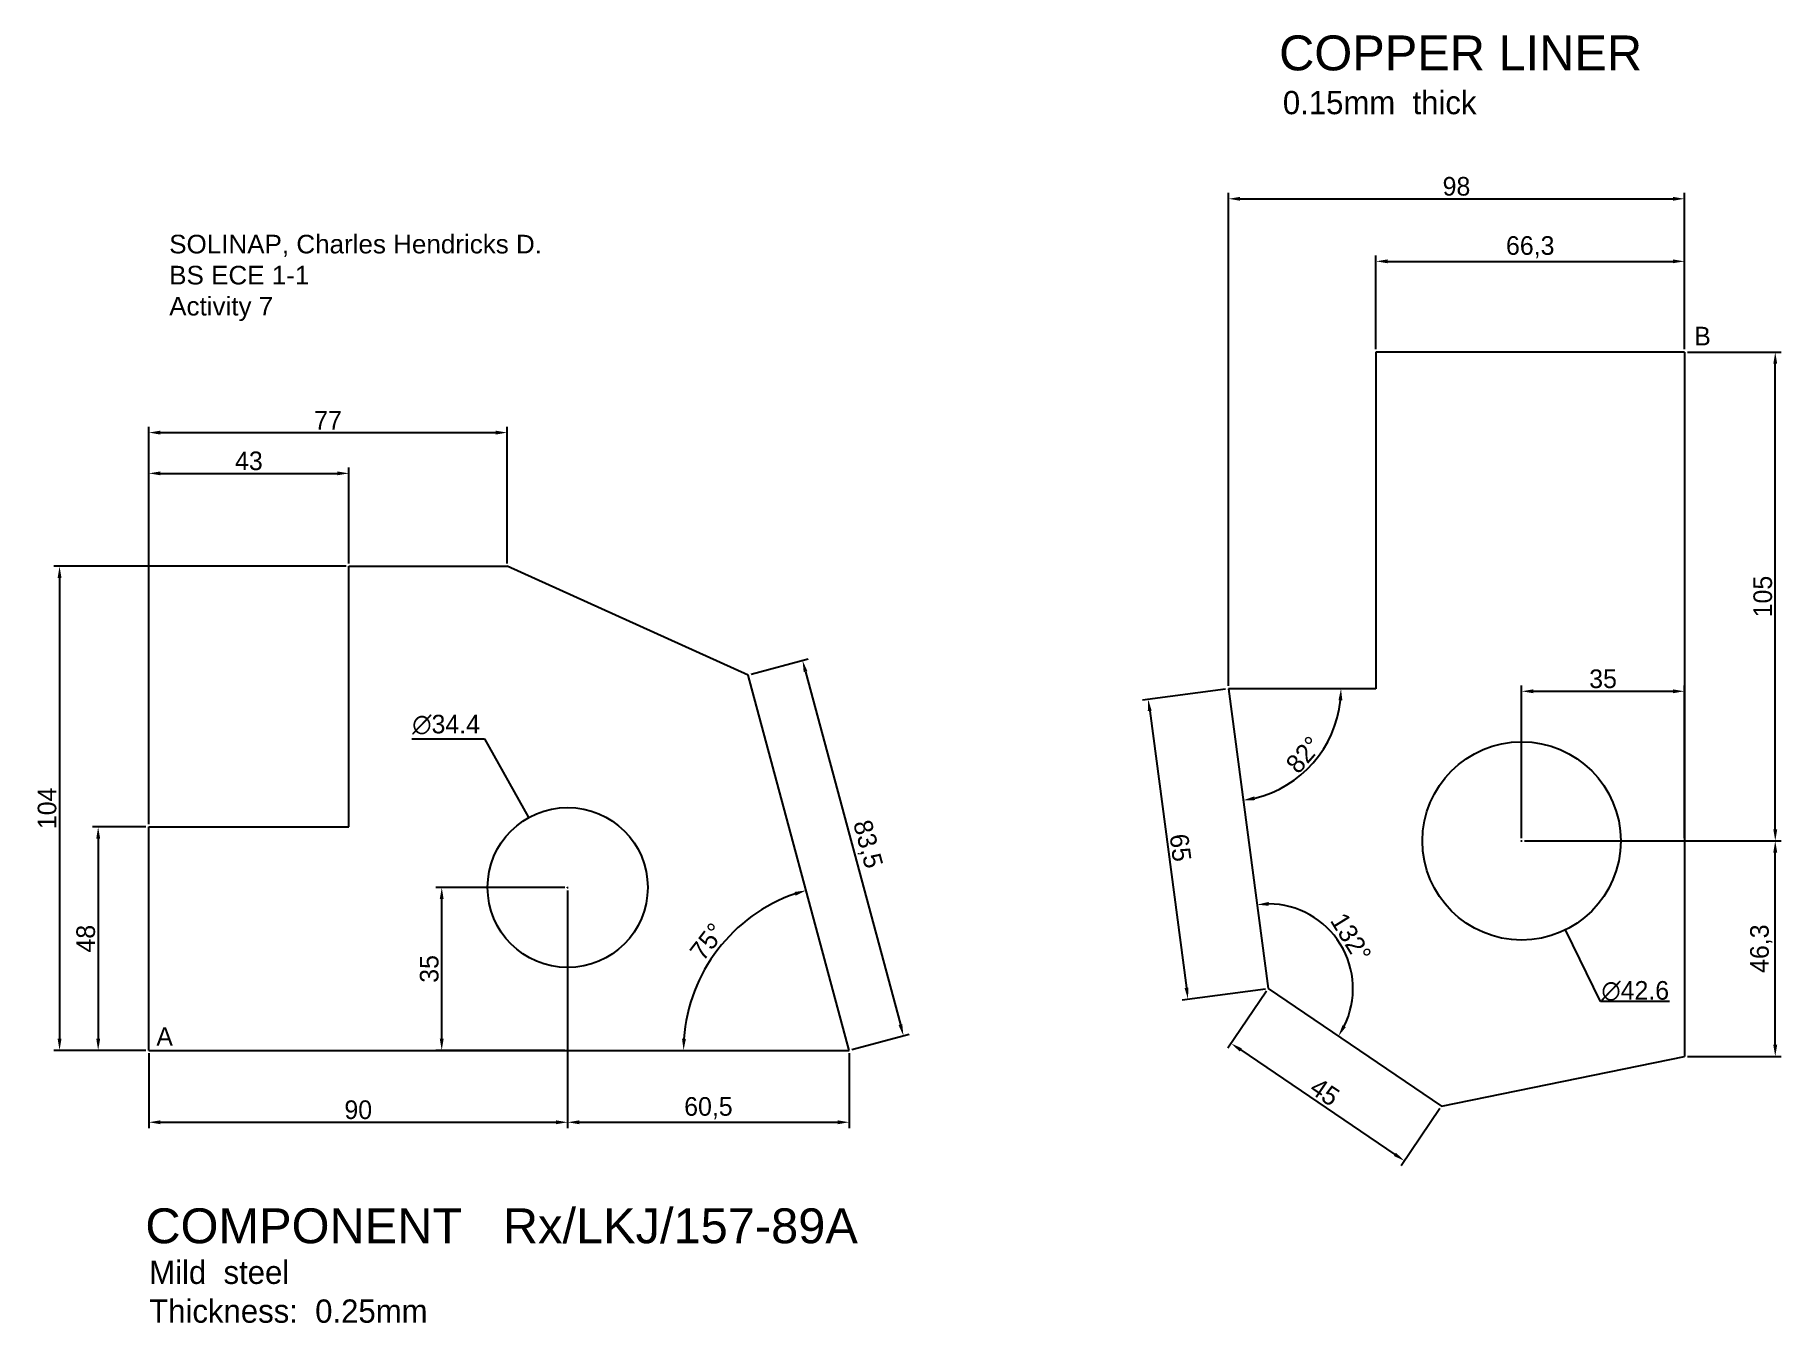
# Model space of a CAD drawing. Header units: millimetres. Extents: x 26 to 401, y 11 to 288.
import ezdxf

# ---------------------------------------------------------------- set-up
doc = ezdxf.new("R2010")
doc.units = ezdxf.units.MM
doc.styles.add('Annotative', font='arial.ttf')
doc.styles.get("Standard").update_dxf_attribs({"font": 'comic.ttf'})
doc.dimstyles.new('ISO-25', dxfattribs={"dimtxt": 4, "dimasz": 2.5, "dimexe": 1.25, "dimexo": 0.625, "dimtad": 1, "dimtxsty": 'Standard', "dimcen": 2.5, "dimclrd": 4, "dimclre": 4, "dimadec": 0, "dimazin": 0, "dimtfac": 1, "dimtmove": 0, "dimatfit": 3, "dimfxl": 1, "dimarcsym": 0})
doc.dimstyles.get("Standard").update_dxf_attribs({"dimtxt": 4, "dimasz": 0.18, "dimexe": 0.18, "dimexo": 0.0625, "dimgap": 0.09, "dimtad": 1, "dimtih": 1, "dimtoh": 1, "dimdec": 0, "dimzin": 0, "dimdsep": 46, "dimtxsty": 'Standard', "dimcen": 0.09, "dimclrd": 4, "dimclre": 4, "dimadec": 0, "dimazin": 0, "dimtfac": 1, "dimtdec": 0, "dimtofl": 0, "dimtmove": 0, "dimatfit": 3, "dimfxl": 1, "dimtolj": 1, "dimtzin": 0, "dimarcsym": 0})

# ---------------------------------------------------------------- blocks, each defined once
blk = doc.blocks.new('*D2')
at = {"color": 4, "lineweight": -2, "transparency": 16777216}
for p, q in [((49.38, 118), (37.86, 118)), ((39.11, 115.5), (39.11, 72.5)), ((49.38, 70), (37.86, 70))]:
    blk.add_line(p, q, dxfattribs=at)
at = {"color": 4, "transparency": 16777216}
for points in [[(38.7, 115.5), (39.53, 115.5), (39.11, 118)], [(38.7, 72.5), (39.53, 72.5), (39.11, 70)]]:
    blk.add_solid(points, dxfattribs=at)
at = {"layer": 'Defpoints', "color": 0, "transparency": 16777216}
for p in [(50, 118), (39.11, 70), (50, 70)]:
    blk.add_point(p, dxfattribs=at)
at = {"color": 0, "transparency": 16777216, "insert": (36.45, 94), "char_height": 4, "attachment_point": 5, "rotation": 90}
blk.add_mtext('48', dxfattribs=at)
blk = doc.blocks.new('*D3')
at = {"color": 4, "lineweight": -2, "transparency": 16777216}
for p, q in [((92.38, 174), (29.56, 174)), ((30.81, 171.5), (30.81, 72.5)), ((49.38, 70), (29.56, 70))]:
    blk.add_line(p, q, dxfattribs=at)
at = {"color": 4, "transparency": 16777216}
for points in [[(30.39, 171.5), (31.23, 171.5), (30.81, 174)], [(30.39, 72.5), (31.23, 72.5), (30.81, 70)]]:
    blk.add_solid(points, dxfattribs=at)
at = {"layer": 'Defpoints', "color": 0, "transparency": 16777216}
for p in [(93, 174), (30.81, 70), (50, 70)]:
    blk.add_point(p, dxfattribs=at)
at = {"color": 0, "transparency": 16777216, "insert": (28.14, 122), "char_height": 4, "attachment_point": 5, "rotation": 90}
blk.add_mtext('104', dxfattribs=at)
blk = doc.blocks.new('*D4')
at = {"color": 4, "lineweight": -2, "transparency": 16777216}
for p, q in [((50, 118.62), (50, 195.21)), ((93, 174.62), (93, 195.21)), ((52.5, 193.96), (90.5, 193.96))]:
    blk.add_line(p, q, dxfattribs=at)
at = {"color": 4, "transparency": 16777216}
for points in [[(52.5, 194.38), (52.5, 193.55), (50, 193.96)], [(90.5, 194.38), (90.5, 193.55), (93, 193.96)]]:
    blk.add_solid(points, dxfattribs=at)
at = {"layer": 'Defpoints', "color": 0, "transparency": 16777216}
for p in [(93, 193.96), (93, 174), (50, 118)]:
    blk.add_point(p, dxfattribs=at)
at = {"color": 0, "transparency": 16777216, "insert": (71.5, 196.63), "char_height": 4, "attachment_point": 5}
blk.add_mtext('43', dxfattribs=at)
blk = doc.blocks.new('*D5')
at = {"color": 4, "lineweight": -2, "transparency": 16777216}
for p, q in [((50, 118.62), (50, 203.97)), ((52.5, 202.72), (124.5, 202.72)), ((127, 174.62), (127, 203.97))]:
    blk.add_line(p, q, dxfattribs=at)
at = {"color": 4, "transparency": 16777216}
for points in [[(52.5, 203.14), (52.5, 202.3), (50, 202.72)], [(124.5, 203.14), (124.5, 202.3), (127, 202.72)]]:
    blk.add_solid(points, dxfattribs=at)
at = {"layer": 'Defpoints', "color": 0, "transparency": 16777216}
for p in [(127, 202.72), (127, 174), (50, 118)]:
    blk.add_point(p, dxfattribs=at)
at = {"color": 0, "transparency": 16777216, "insert": (88.5, 205.35), "char_height": 4, "attachment_point": 5}
blk.add_mtext('77', dxfattribs=at)
blk = doc.blocks.new('*D6')
at = {"color": 4, "lineweight": -2, "transparency": 16777216}
for p, q in [((179.42, 150.8), (191.68, 154.09)), ((191.13, 151.36), (211.51, 75.55)), ((201.1, 70.16), (213.36, 73.46))]:
    blk.add_line(p, q, dxfattribs=at)
at = {"color": 4, "transparency": 16777216}
for points in [[(191.53, 151.46), (190.72, 151.25), (190.48, 153.77)], [(211.91, 75.66), (211.1, 75.44), (212.16, 73.13)]]:
    blk.add_solid(points, dxfattribs=at)
at = {"layer": 'Defpoints', "color": 0, "transparency": 16777216}
for p in [(178.82, 150.64), (212.16, 73.13), (200.5, 70)]:
    blk.add_point(p, dxfattribs=at)
at = {"color": 0, "transparency": 16777216, "insert": (204.24, 114.24), "char_height": 4, "attachment_point": 5, "rotation": 285.0483}
blk.add_mtext('83,5', dxfattribs=at)
blk = doc.blocks.new('*D7')
at = {"color": 4, "lineweight": -2, "transparency": 16777216}
for p, q in [((140, 104.38), (140, 53.31)), ((50, 69.38), (50, 53.31)), ((52.5, 54.56), (137.5, 54.56))]:
    blk.add_line(p, q, dxfattribs=at)
at = {"color": 4, "transparency": 16777216}
for points in [[(52.5, 54.98), (52.5, 54.14), (50, 54.56)], [(137.5, 54.98), (137.5, 54.14), (140, 54.56)]]:
    blk.add_solid(points, dxfattribs=at)
at = {"layer": 'Defpoints', "color": 0, "transparency": 16777216}
for p in [(140, 105), (50, 70), (140, 54.56)]:
    blk.add_point(p, dxfattribs=at)
at = {"color": 0, "transparency": 16777216, "insert": (95, 57.23), "char_height": 4, "attachment_point": 5}
blk.add_mtext('90', dxfattribs=at)
blk = doc.blocks.new('*D8')
at = {"color": 4, "lineweight": -2, "transparency": 16777216}
for p, q in [((140, 69.38), (140, 53.31)), ((200.5, 69.38), (200.5, 53.31)), ((142.5, 54.56), (198, 54.56))]:
    blk.add_line(p, q, dxfattribs=at)
at = {"color": 4, "transparency": 16777216}
for points in [[(142.5, 54.98), (142.5, 54.14), (140, 54.56)], [(198, 54.98), (198, 54.14), (200.5, 54.56)]]:
    blk.add_solid(points, dxfattribs=at)
at = {"layer": 'Defpoints', "color": 0, "transparency": 16777216}
for p in [(140, 70), (200.5, 70), (200.5, 54.56)]:
    blk.add_point(p, dxfattribs=at)
at = {"color": 0, "transparency": 16777216, "insert": (170.25, 57.59), "char_height": 4, "attachment_point": 5}
blk.add_mtext('60,5', dxfattribs=at)
blk = doc.blocks.new('*D9')
at = {"color": 4, "lineweight": -2, "transparency": 16777216}
for p, q in [((139.38, 105), (111.69, 105)), ((112.94, 72.5), (112.94, 102.5)), ((139.38, 70), (111.69, 70))]:
    blk.add_line(p, q, dxfattribs=at)
at = {"color": 4, "transparency": 16777216}
for points in [[(112.52, 102.5), (113.35, 102.5), (112.94, 105)], [(112.52, 72.5), (113.35, 72.5), (112.94, 70)]]:
    blk.add_solid(points, dxfattribs=at)
at = {"layer": 'Defpoints', "color": 0, "transparency": 16777216}
for p in [(112.94, 105), (140, 105), (140, 70)]:
    blk.add_point(p, dxfattribs=at)
at = {"color": 0, "transparency": 16777216, "insert": (110.27, 87.5), "char_height": 4, "attachment_point": 5, "rotation": 90}
blk.add_mtext('35', dxfattribs=at)
blk = doc.blocks.new('*D12')
at = {"color": 4, "lineweight": -2, "transparency": 16777216}
for p, q in [((106.52, 136.91), (122.14, 136.91)), ((122.14, 136.91), (131.51, 120.17)), ((140, 104.91), (140, 105.09)), ((139.91, 105), (140.09, 105))]:
    blk.add_line(p, q, dxfattribs=at)
at = {"color": 4, "transparency": 16777216}
blk.add_solid([(131.54, 120.18), (131.49, 120.15), (131.6, 120.01)], dxfattribs=at)
at = {"layer": 'Defpoints', "color": 0, "transparency": 16777216}
for p in [(131.6, 120.01), (148.4, 89.99)]:
    blk.add_point(p, dxfattribs=at)
at = {"color": 0, "transparency": 16777216, "insert": (113.88, 139.97), "char_height": 4, "attachment_point": 5}
blk.add_mtext('\\A1;∅34.4', dxfattribs=at)
blk = doc.blocks.new('*D13')
at = {"color": 4, "lineweight": -2, "transparency": 16777216}
for p, q in [((313.7, 220.62), (313.7, 240.76)), ((380, 220.62), (380, 240.76)), ((316.2, 239.51), (377.5, 239.51))]:
    blk.add_line(p, q, dxfattribs=at)
at = {"color": 4, "transparency": 16777216}
for points in [[(316.2, 239.93), (316.2, 239.1), (313.7, 239.51)], [(377.5, 239.93), (377.5, 239.1), (380, 239.51)]]:
    blk.add_solid(points, dxfattribs=at)
at = {"layer": 'Defpoints', "color": 0, "transparency": 16777216}
for p in [(380, 239.51), (313.7, 220), (380, 220)]:
    blk.add_point(p, dxfattribs=at)
at = {"color": 0, "transparency": 16777216, "insert": (346.85, 242.54), "char_height": 4, "attachment_point": 5}
blk.add_mtext('66,3', dxfattribs=at)
blk = doc.blocks.new('*D14')
at = {"color": 4, "lineweight": -2, "transparency": 16777216}
for p, q in [((282, 148.32), (282, 254.2)), ((284.5, 252.95), (377.5, 252.95)), ((380, 220.62), (380, 254.2))]:
    blk.add_line(p, q, dxfattribs=at)
at = {"color": 4, "transparency": 16777216}
for points in [[(284.5, 253.36), (284.5, 252.53), (282, 252.95)], [(377.5, 253.36), (377.5, 252.53), (380, 252.95)]]:
    blk.add_solid(points, dxfattribs=at)
at = {"layer": 'Defpoints', "color": 0, "transparency": 16777216}
for p in [(380, 252.95), (380, 220), (282, 147.7)]:
    blk.add_point(p, dxfattribs=at)
at = {"color": 0, "transparency": 16777216, "insert": (331, 255.61), "char_height": 4, "attachment_point": 5}
blk.add_mtext('98', dxfattribs=at)
blk = doc.blocks.new('*D16')
at = {"color": 4, "lineweight": -2, "transparency": 16777216}
for p, q in [((380.63, 220), (400.76, 220)), ((399.51, 117.5), (399.51, 217.5)), ((380.63, 115), (400.76, 115))]:
    blk.add_line(p, q, dxfattribs=at)
at = {"color": 4, "transparency": 16777216}
for points in [[(399.09, 217.5), (399.93, 217.5), (399.51, 220)], [(399.09, 117.5), (399.93, 117.5), (399.51, 115)]]:
    blk.add_solid(points, dxfattribs=at)
at = {"layer": 'Defpoints', "color": 0, "transparency": 16777216}
for p in [(380, 220), (399.51, 220), (380, 115)]:
    blk.add_point(p, dxfattribs=at)
at = {"color": 0, "transparency": 16777216, "insert": (396.84, 167.5), "char_height": 4, "attachment_point": 5, "rotation": 90}
blk.add_mtext('105', dxfattribs=at)
blk = doc.blocks.new('*D18')
at = {"color": 4, "lineweight": -2, "transparency": 16777216}
for p, q in [((281.38, 147.62), (263.52, 145.25)), ((265.09, 142.93), (272.98, 83.46)), ((289.93, 83.18), (272.07, 80.81))]:
    blk.add_line(p, q, dxfattribs=at)
at = {"color": 4, "transparency": 16777216}
for points in [[(265.5, 142.99), (264.67, 142.88), (264.76, 145.41)], [(273.39, 83.51), (272.57, 83.4), (273.31, 80.98)]]:
    blk.add_solid(points, dxfattribs=at)
at = {"layer": 'Defpoints', "color": 0, "transparency": 16777216}
for p in [(282, 147.7), (290.55, 83.26), (273.31, 80.98)]:
    blk.add_point(p, dxfattribs=at)
at = {"color": 0, "transparency": 16777216, "insert": (271.68, 113.55), "char_height": 4, "attachment_point": 5, "rotation": 277.5585}
blk.add_mtext('65', dxfattribs=at)
blk = doc.blocks.new('*D19')
at = {"color": 4, "lineweight": -2, "transparency": 16777216}
blk.add_arc((282, 147.7), 24.19, 283.4814, 354.0771, dxfattribs=at)
at = {"color": 4, "transparency": 16777216}
for points in [[(305.65, 145.22), (306.48, 145.18), (306.19, 147.7)], [(287.72, 123.76), (287.56, 124.58), (285.18, 123.72)]]:
    blk.add_solid(points, dxfattribs=at)
at = {"layer": 'Defpoints', "color": 0, "transparency": 16777216}
for p in [(282, 147.7), (282, 147.7), (313.7, 147.7), (295.89, 127.89), (290.55, 83.26)]:
    blk.add_point(p, dxfattribs=at)
at = {"color": 0, "transparency": 16777216, "insert": (298.19, 133.51), "char_height": 4, "attachment_point": 5, "rotation": 48.7792}
blk.add_mtext('82°', dxfattribs=at)
blk = doc.blocks.new('*D20')
at = {"color": 4, "lineweight": -2, "transparency": 16777216}
blk.add_arc((290.55, 83.26), 18.21, 333.7672, 89.6851, dxfattribs=at)
at = {"color": 4, "transparency": 16777216}
for points in [[(290.68, 101.06), (290.62, 101.89), (288.16, 101.31)], [(307.24, 75.01), (306.52, 75.43), (305.63, 73.06)]]:
    blk.add_solid(points, dxfattribs=at)
at = {"layer": 'Defpoints', "color": 0, "transparency": 16777216}
for p in [(282, 147.7), (308.49, 86.36), (290.55, 83.26), (290.55, 83.26), (327.81, 58.03)]:
    blk.add_point(p, dxfattribs=at)
at = {"color": 0, "transparency": 16777216, "insert": (308.31, 94.24), "char_height": 4, "attachment_point": 5, "rotation": 301.7262}
blk.add_mtext('132°', dxfattribs=at)
blk = doc.blocks.new('*D21')
at = {"color": 4, "lineweight": -2, "transparency": 16777216}
for p, q in [((290.2, 82.75), (281.88, 70.46)), ((284.65, 70.09), (317.77, 47.67)), ((327.46, 57.51), (319.14, 45.23))]:
    blk.add_line(p, q, dxfattribs=at)
at = {"color": 4, "transparency": 16777216}
for points in [[(284.88, 70.44), (284.42, 69.75), (282.58, 71.5)], [(318, 48.01), (317.54, 47.32), (319.84, 46.26)]]:
    blk.add_solid(points, dxfattribs=at)
at = {"layer": 'Defpoints', "color": 0, "transparency": 16777216}
for p in [(290.55, 83.26), (327.81, 58.03), (319.84, 46.26)]:
    blk.add_point(p, dxfattribs=at)
at = {"color": 0, "transparency": 16777216, "insert": (302.7, 61.08), "char_height": 4, "attachment_point": 5, "rotation": 325.8939}
blk.add_mtext('45', dxfattribs=at)
blk = doc.blocks.new('*D22')
at = {"color": 4, "lineweight": -2, "transparency": 16777216}
for p, q in [((345, 115.62), (345, 148.4)), ((347.5, 147.15), (377.5, 147.15)), ((380, 115.62), (380, 148.4))]:
    blk.add_line(p, q, dxfattribs=at)
at = {"color": 4, "transparency": 16777216}
for points in [[(347.5, 147.56), (347.5, 146.73), (345, 147.15)], [(377.5, 147.56), (377.5, 146.73), (380, 147.15)]]:
    blk.add_solid(points, dxfattribs=at)
at = {"layer": 'Defpoints', "color": 0, "transparency": 16777216}
for p in [(380, 147.15), (345, 115), (380, 115)]:
    blk.add_point(p, dxfattribs=at)
at = {"color": 0, "transparency": 16777216, "insert": (362.5, 149.81), "char_height": 4, "attachment_point": 5}
blk.add_mtext('35', dxfattribs=at)
blk = doc.blocks.new('*D23')
at = {"color": 4, "lineweight": -2, "transparency": 16777216}
for p, q in [((345.63, 115), (400.76, 115)), ((399.51, 71.2), (399.51, 112.5)), ((380.63, 68.7), (400.76, 68.7))]:
    blk.add_line(p, q, dxfattribs=at)
at = {"color": 4, "transparency": 16777216}
for points in [[(399.09, 112.5), (399.93, 112.5), (399.51, 115)], [(399.09, 71.2), (399.93, 71.2), (399.51, 68.7)]]:
    blk.add_solid(points, dxfattribs=at)
at = {"layer": 'Defpoints', "color": 0, "transparency": 16777216}
for p in [(345, 115), (399.51, 115), (380, 68.7)]:
    blk.add_point(p, dxfattribs=at)
at = {"color": 0, "transparency": 16777216, "insert": (396.48, 91.85), "char_height": 4, "attachment_point": 5, "rotation": 90}
blk.add_mtext('46,3', dxfattribs=at)
blk = doc.blocks.new('*D24')
at = {"color": 4, "lineweight": -2, "transparency": 16777216}
for p, q in [((344.91, 115), (345.09, 115)), ((345, 114.91), (345, 115.09)), ((361.96, 80.52), (354.48, 95.73)), ((376.79, 80.52), (361.96, 80.52))]:
    blk.add_line(p, q, dxfattribs=at)
at = {"color": 4, "transparency": 16777216}
blk.add_solid([(354.51, 95.74), (354.45, 95.71), (354.4, 95.89)], dxfattribs=at)
at = {"layer": 'Defpoints', "color": 0, "transparency": 16777216}
for p in [(335.6, 134.11), (354.4, 95.89)]:
    blk.add_point(p, dxfattribs=at)
at = {"color": 0, "transparency": 16777216, "insert": (369.42, 82.76), "char_height": 4, "attachment_point": 5}
blk.add_mtext('\\A1;∅42.6', dxfattribs=at)
blk = doc.blocks.new('*D25')
at = {"color": 4, "lineweight": -2, "transparency": 16777216}
blk.add_arc((200.5, 70), 35.59, 109.0735, 175.9748, dxfattribs=at)
at = {"color": 4, "transparency": 16777216}
for points in [[(188.75, 104.04), (188.99, 103.24), (191.26, 104.37)], [(165.41, 72.48), (164.58, 72.51), (164.91, 70)]]:
    blk.add_solid(points, dxfattribs=at)
at = {"layer": 'Defpoints', "color": 0, "transparency": 16777216}
for p in [(178.82, 150.64), (177.61, 97.25), (140, 70), (200.5, 70), (200.5, 70)]:
    blk.add_point(p, dxfattribs=at)
at = {"color": 0, "transparency": 16777216, "insert": (170.03, 93.36), "char_height": 4, "attachment_point": 5, "rotation": 52.5241}
blk.add_mtext('75°', dxfattribs=at)

msp = doc.modelspace()

# ---------------------------------------------------------------- linework, layer by layer
at = {"lineweight": 25}
for p, q in [((380, 220), (313.7, 220)), ((313.7, 220), (313.7, 147.7)), ((380, 220), (380, 115)), ((93, 118), (93, 174)), ((93, 174), (127, 174)), ((178.821, 150.637), (127, 174)), ((200.5, 70), (178.821, 150.637)), ((313.7, 147.7), (282, 147.7)), ((282, 147.7), (290.55, 83.265)), ((50, 70), (50, 118)), ((50, 118), (93, 118)), ((380, 115), (380, 68.7)), ((50, 70), (140, 70)), ((140, 70), (200.5, 70))]:
    msp.add_line(p, q, dxfattribs=at)
for p, q in [((290.55, 83.265), (327.81, 58.032)), ((327.81, 58.032), (380, 68.7))]:
    msp.add_line(p, q)
msp.add_circle((345, 115), 21.3)
msp.add_circle((140, 105), 17.2, dxfattribs=at)

# ---------------------------------------------------------------- texts
at = {"insert": (170.963, 288.04), "char_height": 7.5, "attachment_point": 1, "style": 'Annotative'}
msp.add_mtext_dynamic_manual_height_columns('\\pxqc;COPPER LINER', width=321.86707, gutter_width=12.5, heights=[0], dxfattribs=at)
at = {"attachment_point": 1}
for s, width, insert, char_height in [('0.15mm  thick', 103.78366, (293.693, 276.119), 5), ('B', 10.46354, (382.097, 225.452), 4), ('A', 6.60179, (51.608, 74.985), 4), ('Mild  steel\\PThickness:  0.25mm', 113.77438, (50.071, 24.828), 5)]:
    msp.add_mtext_dynamic_manual_height_columns(s, width=width, gutter_width=12.5, heights=[0], dxfattribs=dict(at, insert=insert, char_height=char_height))
at = {"attachment_point": 1, "style": 'Annotative'}
for s, insert, char_height, width in [('SOLINAP, Charles Hendricks D.^JBS ECE 1-1\\PActivity 7', (54.371, 245.216), 4, 152.50759), ('\\pxqc;COMPONENT   Rx/LKJ/157-89A', (25.968, 36.066), 7.5, 199.67025)]:
    msp.add_mtext(s, dxfattribs=dict(at, insert=insert, char_height=char_height, width=width))

# ---------------------------------------------------------------- dimensions: what is measured, and where the dimension line sits
for base, p1, p2, picture, middle in [((380, 252.945), (282, 147.7), (380, 220), '*D14', (331, 255.613)), ((380, 239.513), (313.7, 220), (380, 220), '*D13', (346.85, 242.542)), ((93, 193.962), (50, 118), (93, 174), '*D4', (71.5, 196.631)), ((380, 147.146), (345, 115), (380, 115), '*D22', (362.5, 149.814)), ((140, 54.561), (50, 70), (140, 105), '*D7', (95, 57.228)), ((200.5, 54.561), (140, 70), (200.5, 70), '*D8', (170.25, 57.59))]:
    dim = msp.add_linear_dim(base=base, p1=p1, p2=p2, dimstyle='ISO-25')
    dim.commit()
    dim.dimension.update_dxf_attribs({"geometry": picture, "text_midpoint": middle})
for base, p1, p2, picture, middle in [((399.51, 220), (380, 115), (380, 220), '*D16', (396.843, 167.5)), ((30.809, 70), (93, 174), (50, 70), '*D3', (28.141, 122)), ((39.114, 70), (50, 118), (50, 70), '*D2', (36.447, 94)), ((399.51, 115), (380, 68.7), (345, 115), '*D23', (396.481, 91.85)), ((112.938, 105), (140, 70), (140, 105), '*D9', (110.269, 87.5))]:
    dim = msp.add_linear_dim(base=base, p1=p1, p2=p2, angle=90, dimstyle='ISO-25')
    dim.commit()
    dim.dimension.update_dxf_attribs({"geometry": picture, "text_midpoint": middle})
dim = msp.add_linear_dim(base=(127, 202.721), p1=(50, 118), p2=(127, 174), dimstyle='ISO-25')
dim.commit()
dim.dimension.update_dxf_attribs({"geometry": '*D5', "text_midpoint": (88.5, 202.721), "dimtype": 160})
for p1, p2, distance, picture, middle in [((178.821, 150.637), (200.5, 70), 12.07, '*D6', (204.241, 114.238)), ((282, 147.7), (290.55, 83.265), -17.393, '*D18', (271.678, 113.545)), ((290.55, 83.265), (327.81, 58.032), -14.213, '*D21', (302.701, 61.081))]:
    dim = msp.add_aligned_dim(p1=p1, p2=p2, distance=distance, dimstyle='ISO-25')
    dim.commit()
    dim.dimension.update_dxf_attribs({"geometry": picture, "text_midpoint": middle})
for base, line1, line2, picture, middle in [((177.606, 97.253), ((140, 70), (200.5, 70)), ((200.5, 70), (178.821, 150.637)), '*D25', (170.028, 93.362)), ((295.891, 127.89), ((282, 147.7), (290.55, 83.265)), ((313.7, 147.7), (282, 147.7)), '*D19', (298.192, 133.514)), ((308.493, 86.358), ((290.55, 83.265), (327.81, 58.032)), ((282, 147.7), (290.55, 83.265)), '*D20', (308.306, 94.243))]:
    dim = msp.add_angular_dim_2l(base=base, line1=line1, line2=line2, dimstyle='ISO-25')
    dim.commit()
    dim.dimension.update_dxf_attribs({"geometry": picture, "text_midpoint": middle})
for p1, p2, override, picture, middle in [((148.398, 89.99), (131.602, 120.01), {"dimgap": 0.9, "dimdec": 1, "dimtdec": 1}, '*D12', (113.88, 136.915)), ((335.599, 134.113), (354.401, 95.887), {"dimdec": 1, "dimtdec": 1}, '*D24', (369.419, 80.52))]:
    dim = msp.add_diameter_dim_2p(p1=p1, p2=p2, dimstyle='Standard', override=override)
    dim.commit()
    dim.dimension.update_dxf_attribs({"geometry": picture, "text_midpoint": middle, "dimtype": 163})

doc.saveas('drawing.dxf')
